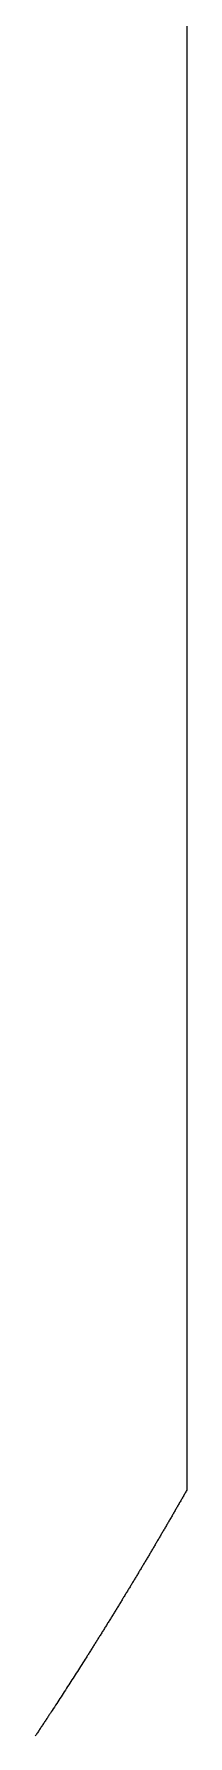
# Model space of a CAD drawing. Header units: millimetres. Extents: x 0 to 2438, y 0 to 1219.
# Drawn here: x 963.04 to 963.91, y 149.49 to 159.25 of the extents above; entities that cross this region are included whole.
import ezdxf

# ---------------------------------------------------------------- set-up
doc = ezdxf.new("R2010")
doc.units = ezdxf.units.MM
doc.layers.add('TEST_CUT_FIRST', color=1, linetype='Continuous')

msp = doc.modelspace()

# ---------------------------------------------------------------- linework, layer by layer
at = {"layer": 'TEST_CUT_FIRST'}
msp.add_lwpolyline([(963.9065, 171.4454), (963.9065, 150.8968), (963.9036, 150.8917), (963.9007, 150.8866), (963.8979, 150.8815), (963.895, 150.8764), (963.8921, 150.8714), (963.8892, 150.8663), (963.8863, 150.8612), (963.8834, 150.8561), (963.8805, 150.8511), (963.8776, 150.846), (963.8747, 150.8409), (963.8718, 150.8358), (963.8689, 150.8308), (963.866, 150.8257), (963.8631, 150.8206), (963.8602, 150.8156), (963.8573, 150.8105), (963.8544, 150.8054), (963.8515, 150.8004), (963.8486, 150.7953), (963.8457, 150.7902), (963.8428, 150.7852), (963.8399, 150.7801), (963.837, 150.775), (963.8341, 150.77), (963.8312, 150.7649), (963.8283, 150.7598), (963.8253, 150.7548), (963.8224, 150.7497), (963.8195, 150.7447), (963.8166, 150.7396), (963.8137, 150.7346), (963.8107, 150.7295), (963.8078, 150.7244), (963.8049, 150.7194), (963.802, 150.7143), (963.799, 150.7093), (963.7961, 150.7042), (963.7932, 150.6992), (963.7903, 150.6941), (963.7873, 150.6891), (963.7844, 150.684), (963.7815, 150.679), (963.7785, 150.6739), (963.7756, 150.6689), (963.7726, 150.6638), (963.7697, 150.6588), (963.7668, 150.6537), (963.7638, 150.6487), (963.7609, 150.6436), (963.7579, 150.6386), (963.755, 150.6335), (963.752, 150.6285), (963.7491, 150.6235), (963.7461, 150.6184), (963.7432, 150.6134), (963.7402, 150.6083), (963.7373, 150.6033), (963.7343, 150.5983), (963.7314, 150.5932), (963.7284, 150.5882), (963.7255, 150.5831), (963.7225, 150.5781), (963.7195, 150.5731), (963.7166, 150.568), (963.7136, 150.563), (963.7107, 150.558), (963.7077, 150.5529), (963.7047, 150.5479), (963.7018, 150.5429), (963.6988, 150.5379), (963.6958, 150.5328), (963.6928, 150.5278), (963.6899, 150.5228), (963.6869, 150.5177), (963.6839, 150.5127), (963.6809, 150.5077), (963.678, 150.5027), (963.675, 150.4976), (963.672, 150.4926), (963.669, 150.4876), (963.666, 150.4826), (963.6631, 150.4776), (963.6601, 150.4725), (963.6571, 150.4675), (963.6541, 150.4625), (963.6511, 150.4575), (963.6481, 150.4525), (963.6451, 150.4475), (963.6421, 150.4424), (963.6391, 150.4374), (963.6361, 150.4324), (963.6332, 150.4274), (963.6302, 150.4224), (963.6272, 150.4174), (963.6242, 150.4124), (963.6212, 150.4074), (963.6182, 150.4023), (963.6151, 150.3973), (963.6121, 150.3923), (963.6091, 150.3873), (963.6061, 150.3823), (963.6031, 150.3773), (963.6001, 150.3723), (963.5971, 150.3673), (963.5941, 150.3623), (963.5911, 150.3573), (963.5881, 150.3523), (963.585, 150.3473), (963.582, 150.3423), (963.579, 150.3373), (963.576, 150.3323), (963.573, 150.3273), (963.5699, 150.3223), (963.5669, 150.3173), (963.5639, 150.3123), (963.5609, 150.3073), (963.5578, 150.3023), (963.5548, 150.2973), (963.5518, 150.2923), (963.5487, 150.2873), (963.5457, 150.2823), (963.5427, 150.2773), (963.5396, 150.2724), (963.5366, 150.2674), (963.5336, 150.2624), (963.5305, 150.2574), (963.5275, 150.2524), (963.5245, 150.2474), (963.5214, 150.2424), (963.5184, 150.2375), (963.5153, 150.2325), (963.5123, 150.2275), (963.5092, 150.2225), (963.5062, 150.2175), (963.5031, 150.2125), (963.5001, 150.2076), (963.497, 150.2026), (963.494, 150.1976), (963.4909, 150.1926), (963.4879, 150.1876), (963.4848, 150.1827), (963.4818, 150.1777), (963.4787, 150.1727), (963.4756, 150.1677), (963.4726, 150.1628), (963.4695, 150.1578), (963.4664, 150.1528), (963.4634, 150.1479), (963.4603, 150.1429), (963.4572, 150.1379), (963.4542, 150.1329), (963.4511, 150.128), (963.448, 150.123), (963.445, 150.118), (963.4419, 150.1131), (963.4388, 150.1081), (963.4357, 150.1032), (963.4327, 150.0982), (963.4296, 150.0932), (963.4265, 150.0883), (963.4234, 150.0833), (963.4203, 150.0783), (963.4173, 150.0734), (963.4142, 150.0684), (963.4111, 150.0635), (963.408, 150.0585), (963.4049, 150.0536), (963.4018, 150.0486), (963.3987, 150.0436), (963.3956, 150.0387), (963.3925, 150.0337), (963.3895, 150.0288), (963.3864, 150.0238), (963.3833, 150.0189), (963.3802, 150.0139), (963.3771, 150.009), (963.3739, 150.004), (963.3708, 149.9991), (963.3678, 149.9941), (963.3647, 149.9893), (963.3616, 149.9844), (963.3585, 149.9794), (963.3553, 149.9744), (963.3521, 149.9692), (963.3489, 149.9641), (963.3458, 149.9591), (963.3429, 149.9546), (963.3403, 149.9505), (963.3376, 149.9462), (963.3345, 149.9412), (963.3304, 149.9348), (963.3252, 149.9266), (963.3191, 149.9169), (963.3124, 149.9064), (963.3058, 149.8958), (963.2993, 149.8857), (963.2931, 149.8759), (963.2871, 149.8664), (963.281, 149.8569), (963.2749, 149.8473), (963.2687, 149.8375), (963.2624, 149.8278), (963.2562, 149.818), (963.2499, 149.8082), (963.2437, 149.7985), (963.2375, 149.7888), (963.2313, 149.7791), (963.225, 149.7694), (963.2188, 149.7597), (963.2126, 149.75), (963.2063, 149.7403), (963.2, 149.7306), (963.1937, 149.7208), (963.1874, 149.7111), (963.1812, 149.7016), (963.1751, 149.6921), (963.1689, 149.6826), (963.1627, 149.6729), (963.1561, 149.6628), (963.1493, 149.6523), (963.1425, 149.642), (963.1362, 149.6323), (963.1309, 149.6242), (963.1268, 149.6179), (963.1237, 149.6131), (963.121, 149.609), (963.1184, 149.6051), (963.1156, 149.6007), (963.1125, 149.596), (963.1092, 149.591), (963.1059, 149.586), (963.1027, 149.5812), (963.0996, 149.5764), (963.0965, 149.5717), (963.0934, 149.567), (963.0903, 149.5623), (963.0872, 149.5575), (963.084, 149.5527), (963.0809, 149.5479), (963.0778, 149.5432), (963.0746, 149.5384), (963.0715, 149.5337), (963.0683, 149.5289), (963.0652, 149.5242), (963.0621, 149.5194), (963.0589, 149.5146), (963.0558, 149.5099), (963.0526, 149.5051), (963.0495, 149.5004), (963.0463, 149.4956), (963.0432, 149.4909), (963.04, 149.4861)], dxfattribs=at)

doc.saveas('drawing.dxf')
